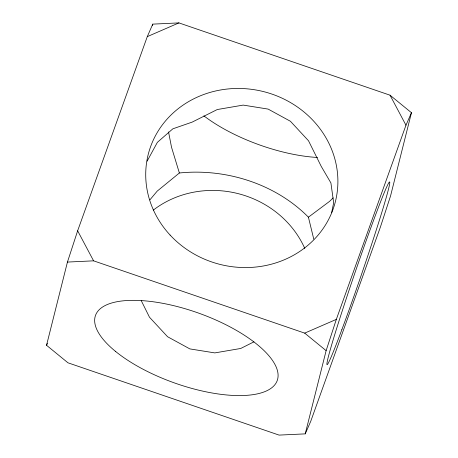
<?xml version="1.0" encoding="UTF-8"?>
<svg xmlns="http://www.w3.org/2000/svg" width="458" height="458" viewBox="0 0 458 458"><rect width="100%" height="100%" fill="white"/><g stroke="black" fill="none" stroke-linecap="round" stroke-linejoin="round"><path stroke-width="0.69" d="M331.689 212.449L333.664 202.711L330.905 182.942L321.201 166.311L308.52 140.783L290.424 121.267L268.136 109.096L243.187 105.094L217.264 109.536L192.148 122.12L172.849 128.818L157.375 142.346L147.121 161.153M46.539 345.286L67.441 262.068L77.642 230.803L147.281 36.634L152.772 24.131L178.918 22.9L390.027 95.19L411.461 112.714L390.56 195.932L380.358 227.197L310.719 421.366L305.228 433.869L279.082 435.1L67.973 362.81L46.539 345.286L47.363 343.408M152.422 25.516L152.772 24.131M305.228 433.869L326.13 350.651L336.332 319.386L405.971 125.217L411.461 112.714M149.921 199.848L157.197 191.123L179.37 172.992C225.794 168.212 275.355 183.704 308.423 217.184L313.753 239.087M333.155 197.873L329.583 201.36L308.423 217.184M253.921 341.857L240.736 348.464L214.813 352.906L189.864 348.904L167.576 336.733L149.48 317.217L141.236 300.625M147.281 36.634L178.918 22.9M67.441 262.068L93.587 260.837L304.696 333.121L336.332 319.386M304.696 333.121L326.13 350.651M390.027 95.19L405.971 125.217M77.642 230.803L93.587 260.837M179.37 172.992L171.521 147.236L168.538 131.927M317.554 157.478A96.518 36.938 19.7 0 1 203.873 115.845M153.316 210.096A96.518 89.104 14.1 0 1 304.782 248.442M170.113 235.074A96.518 89.104 14.1 0 0 333.063 209.26A96.518 89.104 14.1 0 0 222.25 89.699A96.518 89.104 14.1 0 0 170.113 235.074M115.416 351.309A96.518 36.938 19.7 0 0 272.144 387.462A96.518 36.938 19.7 0 0 171.441 305.131A96.518 36.938 19.7 0 0 115.416 351.309M341.828 329.76A96.518 3.361 -71.1 0 0 389.758 182.908A96.518 3.361 -71.1 0 0 343.448 307.204A96.518 3.361 -71.1 0 0 341.828 329.76"/></g></svg>
